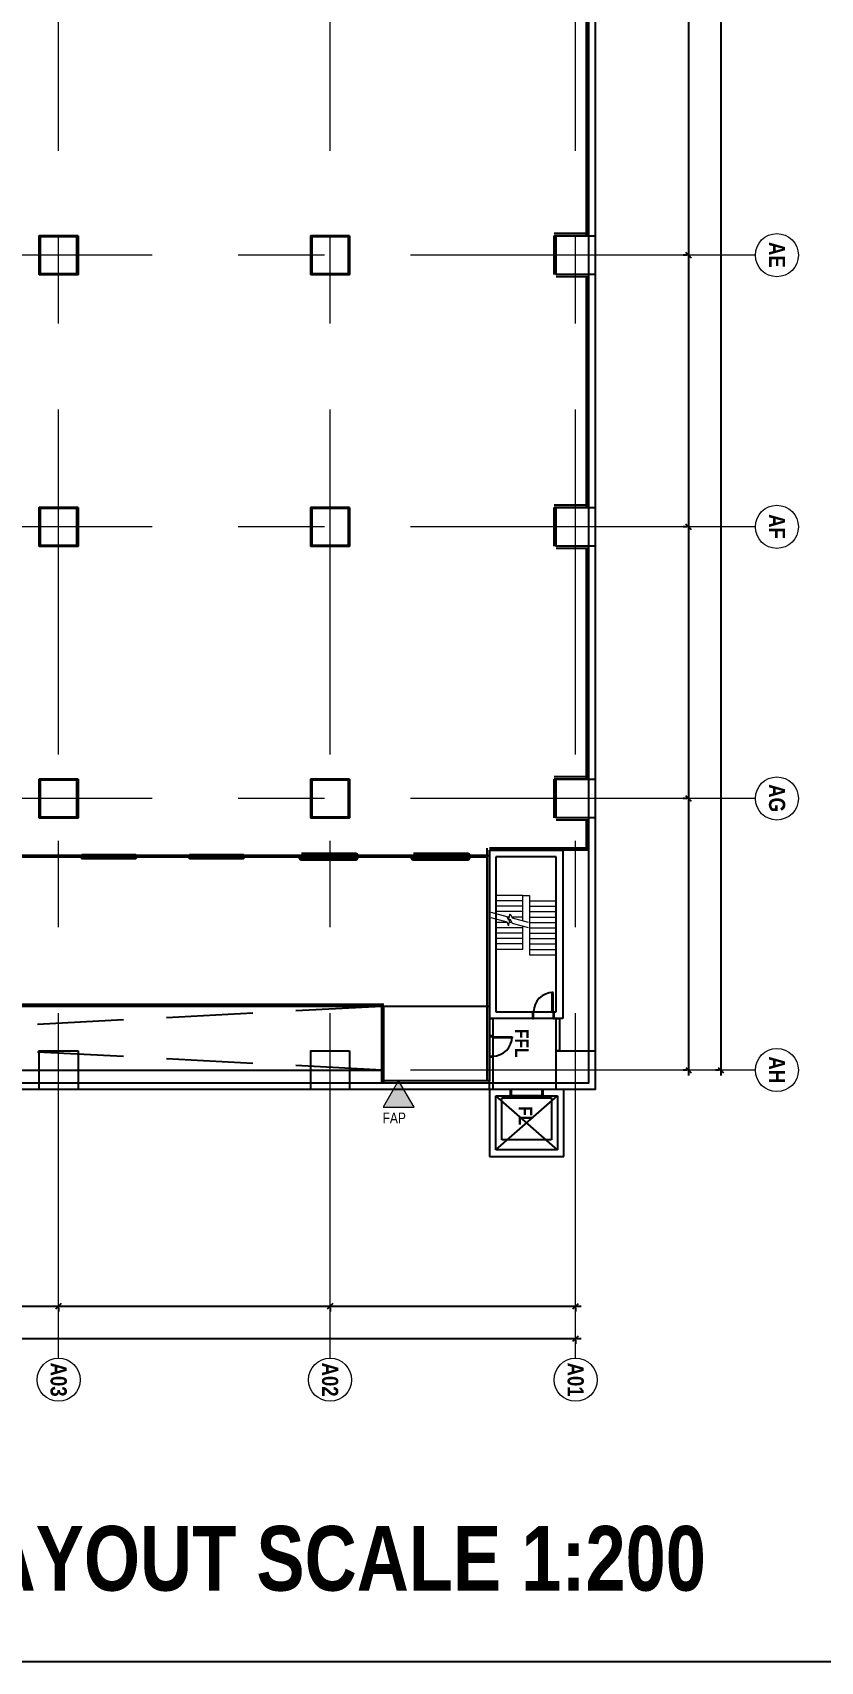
# Model space of a CAD drawing. Extents: x -15449 to 527173, y -170839 to 146543.
# Drawn here: x 287234 to 323807, y -160078 to -84525 of the extents above; entities that cross this region are included whole.
import ezdxf

# ---------------------------------------------------------------- set-up
doc = ezdxf.new("R2010")
doc.units = 0
doc.header["$LTSCALE"] = 8
for name, pattern in [('IDA - Grid Line', [3500, 2000, -500, 500, -500]), ('IDA - Hidden 2-1', [750, 500, -250]), ('Overhead', [992.1875, 595.3125, -396.875])]:
    doc.linetypes.add(name, pattern=pattern)
doc.layers.get('0').update_dxf_attribs({"color": 1, "linetype": 'CONTINUOUS'})
doc.layers.get('Defpoints').update_dxf_attribs({"linetype": 'CONTINUOUS'})
for name, color, linetype in [('0-T100非抗岩棉库板H10000', 1, 'CONTINUOUS'), ('0-T50单抗铝蜂巢库板H5000', 3, 'CONTINUOUS'), ('0-T50双抗铝蜂巢库板H5000', 2, 'CONTINUOUS'), ('000_CTCI_CSA', 7, 'CONTINUOUS'), ('1', 1, 'CONTINUOUS'), ('CTCI', 4, 'CONTINUOUS')]:
    doc.layers.add(name, color=color, linetype=linetype)
for name, color, linetype, lineweight in [('000-EQ LOAD MARKUP', 4, 'CONTINUOUS', 100), ('A-_--------_A', 7, 'CONTINUOUS', 9), ('A-_ANOTGRID_E', 7, 'CONTINUOUS', 9), ('A-_STRC----_E', 7, 'CONTINUOUS', 9), ('A-_WALL----_E', 7, 'CONTINUOUS', 9), ('A-ANOT----_D', 7, 'CONTINUOUS', 9)]:
    doc.layers.add(name, color=color, linetype=linetype, lineweight=lineweight)
doc.styles.add('Arial', font='arial.ttf', dxfattribs={"width": 0.8, "height": 0.25})
doc.styles.add('Arial Narrow_2', font='ARIALN.TTF', dxfattribs={"width": 0.8, "height": 0.22})
doc.styles.add('Arial Narrow_B', font='ARIALNB.TTF', dxfattribs={"height": 750})
doc.styles.add('Arial Narrow_B_1', font='ARIALNB.TTF', dxfattribs={"height": 625})
doc.styles.add('Site Area', font='arial.ttf', dxfattribs={"width": 0.8})
doc.dimstyles.new('IDA_-_Arial_-_2_5mm_-_Black_-_Diagonal', dxfattribs={"dimscale": 304.8, "dimtxt": 639.644359, "dimasz": 0.82021, "dimexe": 0.82021, "dimexo": 0.82021, "dimgap": 0, "dimtad": 1, "dimdec": 0, "dimzin": 0, "dimdsep": 46, "dimtxsty": 'Arial Narrow_2', "dimblk1": 'OBLIQUE', "dimblk2": 'OBLIQUE', "dimsah": 1, "dimcen": 0.09, "dimdle": 0.82021, "dimazin": 0, "dimtfac": 1, "dimtdec": 4, "dimtix": 1, "dimtmove": 0, "dimatfit": 3, "dimfxl": 1, "dimtvp": 1, "dimtolj": 1, "dimtzin": 0, "dimarcsym": 2})

# ---------------------------------------------------------------- blocks, each defined once
blk = doc.blocks.new('_Oblique')
at = {"color": 0, "linetype": 'ByBlock', "lineweight": -2}
blk.add_line((-0.5, -0.5), (0.5, 0.5), dxfattribs=at)
blk = doc.blocks.new('*D304')
at = {"layer": 'A-ANOT----_D', "color": 0, "lineweight": -2, "transparency": 16777216}
for p, q in [((319109, -57050), (318932, -57050)), ((319182, -56800), (319182, -132900)), ((319109, -132650), (318932, -132650))]:
    blk.add_line(p, q, dxfattribs=at)
at = {"layer": 'Defpoints', "color": 0, "transparency": 16777216}
for p in [(319359, -57050), (319182, -132650), (319359, -132650)]:
    blk.add_point(p, dxfattribs=at)
at = {"layer": 'A-ANOT----_D', "color": 0, "lineweight": -2, "transparency": 16777216, "xscale": 250, "yscale": 250, "zscale": 250}
for p, rotation in [((319182, -57050), 90), ((319182, -132650), 270)]:
    blk.add_blockref('_Oblique', p, dxfattribs=dict(at, rotation=rotation))
at = {"layer": 'A-ANOT----_D', "color": 0, "transparency": 16777216, "insert": (319182, -94850), "char_height": 0.22, "width": 2375.82, "attachment_point": 5, "rotation": 90, "style": 'Arial Narrow_2'}
blk.add_mtext('\\A1;75600', dxfattribs=at)
blk = doc.blocks.new('*D307')
at = {"layer": 'A-ANOT----_D', "color": 0, "lineweight": -2, "transparency": 16777216}
for p, q in [((317609, -82250), (317432, -82250)), ((317682, -82000), (317682, -95100)), ((317609, -94850), (317432, -94850))]:
    blk.add_line(p, q, dxfattribs=at)
at = {"layer": 'Defpoints', "color": 0, "transparency": 16777216}
for p in [(317859, -82250), (317682, -94850), (317859, -94850)]:
    blk.add_point(p, dxfattribs=at)
at = {"layer": 'A-ANOT----_D', "color": 0, "lineweight": -2, "transparency": 16777216, "xscale": 250, "yscale": 250, "zscale": 250}
for p, rotation in [((317682, -82250), 90), ((317682, -94850), 270)]:
    blk.add_blockref('_Oblique', p, dxfattribs=dict(at, rotation=rotation))
at = {"layer": 'A-ANOT----_D', "color": 0, "transparency": 16777216, "insert": (317682, -88550), "char_height": 0.22, "width": 2375.82, "attachment_point": 5, "rotation": 90, "style": 'Arial Narrow_2'}
blk.add_mtext('\\A1;12600', dxfattribs=at)
blk = doc.blocks.new('*D308')
at = {"layer": 'A-ANOT----_D', "color": 0, "lineweight": -2, "transparency": 16777216}
for p, q in [((317609, -94850), (317432, -94850)), ((317682, -94600), (317682, -107700)), ((317609, -107450), (317432, -107450))]:
    blk.add_line(p, q, dxfattribs=at)
at = {"layer": 'Defpoints', "color": 0, "transparency": 16777216}
for p in [(317859, -94850), (317682, -107450), (317859, -107450)]:
    blk.add_point(p, dxfattribs=at)
at = {"layer": 'A-ANOT----_D', "color": 0, "lineweight": -2, "transparency": 16777216, "xscale": 250, "yscale": 250, "zscale": 250}
for p, rotation in [((317682, -94850), 90), ((317682, -107450), 270)]:
    blk.add_blockref('_Oblique', p, dxfattribs=dict(at, rotation=rotation))
at = {"layer": 'A-ANOT----_D', "color": 0, "transparency": 16777216, "insert": (317682, -101150), "char_height": 0.22, "width": 2375.82, "attachment_point": 5, "rotation": 90, "style": 'Arial Narrow_2'}
blk.add_mtext('\\A1;12600', dxfattribs=at)
blk = doc.blocks.new('*D309')
at = {"layer": 'A-ANOT----_D', "color": 0, "lineweight": -2, "transparency": 16777216}
for p, q in [((317682, -107200), (317682, -120300)), ((317609, -107450), (317432, -107450)), ((317609, -120050), (317432, -120050))]:
    blk.add_line(p, q, dxfattribs=at)
at = {"layer": 'Defpoints', "color": 0, "transparency": 16777216}
for p in [(317859, -107450), (317682, -120050), (317859, -120050)]:
    blk.add_point(p, dxfattribs=at)
at = {"layer": 'A-ANOT----_D', "color": 0, "lineweight": -2, "transparency": 16777216, "xscale": 250, "yscale": 250, "zscale": 250}
for p, rotation in [((317682, -107450), 90), ((317682, -120050), 270)]:
    blk.add_blockref('_Oblique', p, dxfattribs=dict(at, rotation=rotation))
at = {"layer": 'A-ANOT----_D', "color": 0, "transparency": 16777216, "insert": (317682, -113750), "char_height": 0.22, "width": 2375.82, "attachment_point": 5, "rotation": 90, "style": 'Arial Narrow_2'}
blk.add_mtext('\\A1;12600', dxfattribs=at)
blk = doc.blocks.new('*D310')
at = {"layer": 'A-ANOT----_D', "color": 0, "lineweight": -2, "transparency": 16777216}
for p, q in [((317609, -120050), (317432, -120050)), ((317682, -119800), (317682, -132900)), ((317609, -132650), (317432, -132650))]:
    blk.add_line(p, q, dxfattribs=at)
at = {"layer": 'Defpoints', "color": 0, "transparency": 16777216}
for p in [(317859, -120050), (317682, -132650), (317859, -132650)]:
    blk.add_point(p, dxfattribs=at)
at = {"layer": 'A-ANOT----_D', "color": 0, "lineweight": -2, "transparency": 16777216, "xscale": 250, "yscale": 250, "zscale": 250}
for p, rotation in [((317682, -120050), 90), ((317682, -132650), 270)]:
    blk.add_blockref('_Oblique', p, dxfattribs=dict(at, rotation=rotation))
at = {"layer": 'A-ANOT----_D', "color": 0, "transparency": 16777216, "insert": (317682, -126350), "char_height": 0.22, "width": 2375.82, "attachment_point": 5, "rotation": 90, "style": 'Arial Narrow_2'}
blk.add_mtext('\\A1;12600', dxfattribs=at)
blk = doc.blocks.new('*D311')
at = {"layer": 'A-ANOT----_D', "color": 0, "lineweight": -2, "transparency": 16777216}
for p, q in [((237794, -145101), (312694, -145101)), ((238044, -145174), (238044, -145351)), ((312444, -145174), (312444, -145351))]:
    blk.add_line(p, q, dxfattribs=at)
at = {"layer": 'Defpoints', "color": 0, "transparency": 16777216}
for p in [(238044, -144924), (312444, -144924), (312444, -145101)]:
    blk.add_point(p, dxfattribs=at)
at = {"layer": 'A-ANOT----_D', "color": 0, "lineweight": -2, "transparency": 16777216, "xscale": 250, "yscale": 250, "zscale": 250, "rotation": 180}
blk.add_blockref('_Oblique', (238044, -145101), dxfattribs=at)
at = {"layer": 'A-ANOT----_D', "color": 0, "lineweight": -2, "transparency": 16777216, "xscale": 250, "yscale": 250, "zscale": 250}
blk.add_blockref('_Oblique', (312444, -145101), dxfattribs=at)
at = {"layer": 'A-ANOT----_D', "color": 0, "transparency": 16777216, "insert": (275244, -145100), "char_height": 0.22, "width": 2375.82, "attachment_point": 5, "style": 'Arial Narrow_2'}
blk.add_mtext('\\A1;74400', dxfattribs=at)
blk = doc.blocks.new('*D315')
at = {"layer": 'A-ANOT----_D', "color": 0, "lineweight": -2, "transparency": 16777216}
for p, q in [((275594, -143601), (288694, -143601)), ((275844, -143674), (275844, -143851)), ((288444, -143674), (288444, -143851))]:
    blk.add_line(p, q, dxfattribs=at)
at = {"layer": 'Defpoints', "color": 0, "transparency": 16777216}
for p in [(275844, -143424), (288444, -143424), (288444, -143601)]:
    blk.add_point(p, dxfattribs=at)
at = {"layer": 'A-ANOT----_D', "color": 0, "lineweight": -2, "transparency": 16777216, "xscale": 250, "yscale": 250, "zscale": 250, "rotation": 180}
blk.add_blockref('_Oblique', (275844, -143601), dxfattribs=at)
at = {"layer": 'A-ANOT----_D', "color": 0, "lineweight": -2, "transparency": 16777216, "xscale": 250, "yscale": 250, "zscale": 250}
blk.add_blockref('_Oblique', (288444, -143601), dxfattribs=at)
at = {"layer": 'A-ANOT----_D', "color": 0, "transparency": 16777216, "insert": (282144, -143600), "char_height": 0.22, "width": 2375.82, "attachment_point": 5, "style": 'Arial Narrow_2'}
blk.add_mtext('\\A1;12600', dxfattribs=at)
blk = doc.blocks.new('*D316')
at = {"layer": 'A-ANOT----_D', "color": 0, "lineweight": -2, "transparency": 16777216}
for p, q in [((288194, -143601), (301294, -143601)), ((288444, -143674), (288444, -143851)), ((301044, -143674), (301044, -143851))]:
    blk.add_line(p, q, dxfattribs=at)
at = {"layer": 'Defpoints', "color": 0, "transparency": 16777216}
for p in [(288444, -143424), (301044, -143424), (301044, -143601)]:
    blk.add_point(p, dxfattribs=at)
at = {"layer": 'A-ANOT----_D', "color": 0, "lineweight": -2, "transparency": 16777216, "xscale": 250, "yscale": 250, "zscale": 250, "rotation": 180}
blk.add_blockref('_Oblique', (288444, -143601), dxfattribs=at)
at = {"layer": 'A-ANOT----_D', "color": 0, "lineweight": -2, "transparency": 16777216, "xscale": 250, "yscale": 250, "zscale": 250}
blk.add_blockref('_Oblique', (301044, -143601), dxfattribs=at)
at = {"layer": 'A-ANOT----_D', "color": 0, "transparency": 16777216, "insert": (294744, -143600), "char_height": 0.22, "width": 2375.82, "attachment_point": 5, "style": 'Arial Narrow_2'}
blk.add_mtext('\\A1;12600', dxfattribs=at)
blk = doc.blocks.new('*D317')
at = {"layer": 'A-ANOT----_D', "color": 0, "lineweight": -2, "transparency": 16777216}
for p, q in [((300794, -143601), (312694, -143601)), ((301044, -143674), (301044, -143851)), ((312444, -143674), (312444, -143851))]:
    blk.add_line(p, q, dxfattribs=at)
at = {"layer": 'Defpoints', "color": 0, "transparency": 16777216}
for p in [(301044, -143424), (312444, -143424), (312444, -143601)]:
    blk.add_point(p, dxfattribs=at)
at = {"layer": 'A-ANOT----_D', "color": 0, "lineweight": -2, "transparency": 16777216, "xscale": 250, "yscale": 250, "zscale": 250, "rotation": 180}
blk.add_blockref('_Oblique', (301044, -143601), dxfattribs=at)
at = {"layer": 'A-ANOT----_D', "color": 0, "lineweight": -2, "transparency": 16777216, "xscale": 250, "yscale": 250, "zscale": 250}
blk.add_blockref('_Oblique', (312444, -143601), dxfattribs=at)
at = {"layer": 'A-ANOT----_D', "color": 0, "transparency": 16777216, "insert": (306744, -143600), "char_height": 0.22, "width": 2375.82, "attachment_point": 5, "style": 'Arial Narrow_2'}
blk.add_mtext('\\A1;11400', dxfattribs=at)
blk = doc.blocks.new('Grid - 4 mm Dia-V240-PH1 LEVEL 1 - WWTP')
at = {"layer": 'A-_ANOTGRID_E'}
blk.add_circle((0, 0), 4, dxfattribs=at)

msp = doc.modelspace()

# ---------------------------------------------------------------- hatches: boundary and pattern name
at = {"layer": 'A-_--------_A', "lineweight": 5}
msp.add_hatch(color=252, dxfattribs=at).paths.add_polyline_path([(303502.1819, -134374.8189), (304945.5575, -134374.8189), (304223.8697, -133124.8189)])

# ---------------------------------------------------------------- linework, layer by layer
at = {"color": 252}
for p, q in [((308443.8698, -130249.8189), (308443.8698, -122449.8189)), ((308443.8698, -122449.8189), (311843.8697, -122449.8189)), ((311543.8697, -122749.8189), (308743.8698, -122749.8189)), ((308743.8698, -122749.8189), (308743.8698, -129949.8189)), ((311543.8697, -129949.8189), (311543.8697, -122749.8189)), ((311843.8697, -122449.8189), (311843.8697, -130249.8189)), ((311343.8697, -129049.8189), (311343.8697, -129949.8189)), ((311393.8697, -129049.8189), (311343.8697, -129049.8189)), ((311393.8697, -129949.8189), (311393.8697, -129049.8189)), ((308743.8698, -129949.8189), (311543.8697, -129949.8189)), ((310443.8697, -129949.8189), (310443.8697, -130249.8189)), ((310493.8697, -129949.8189), (310443.8697, -129949.8189)), ((310493.8697, -130249.8189), (310493.8697, -129949.8189)), ((311343.8697, -129199.8189), (311393.8697, -129199.8189)), ((311343.8697, -129224.8189), (311393.8697, -129224.8189)), ((311343.8697, -129324.8189), (311393.8697, -129324.8189)), ((311343.8697, -129349.8189), (311393.8697, -129349.8189)), ((311343.8697, -129949.8189), (311393.8697, -129949.8189)), ((311368.8697, -129224.8189), (311368.8697, -129324.8189)), ((311393.8697, -129949.8189), (311393.8697, -130249.8189)), ((311443.8697, -129949.8189), (311393.8697, -129949.8189)), ((311443.8697, -130249.8189), (311443.8697, -129949.8189)), ((311843.8697, -130249.8189), (308443.8698, -130249.8189)), ((308443.8698, -133549.8189), (308443.8698, -130249.8189)), ((308443.8698, -130249.8189), (308593.8698, -130249.8189)), ((308593.8698, -130249.8189), (308593.8698, -133549.8189)), ((310443.8697, -130249.8189), (310493.8697, -130249.8189)), ((311393.8697, -130249.8189), (311443.8697, -130249.8189)), ((311543.8697, -131749.8189), (311543.8697, -130249.8189)), ((311543.8697, -130249.8189), (311693.8697, -130249.8189)), ((311693.8697, -130249.8189), (311693.8697, -131749.8189)), ((308443.8698, -131099.8189), (308443.8698, -131049.8189)), ((308443.8698, -131049.8189), (308593.8698, -131049.8189)), ((308593.8698, -131099.8189), (308443.8698, -131099.8189)), ((308593.8698, -131049.8189), (308593.8698, -131099.8189)), ((308593.8698, -131099.8189), (309493.8698, -131099.8189)), ((308593.8698, -131149.8189), (308593.8698, -131099.8189)), ((309493.8698, -131149.8189), (308593.8698, -131149.8189)), ((309193.8698, -131149.8189), (309193.8698, -131099.8189)), ((309218.8698, -131149.8189), (309218.8698, -131099.8189)), ((309318.8698, -131124.8189), (309218.8698, -131124.8189)), ((309318.8698, -131149.8189), (309318.8698, -131099.8189)), ((309343.8698, -131149.8189), (309343.8698, -131099.8189)), ((309493.8698, -131099.8189), (309493.8698, -131149.8189)), ((308443.8698, -132049.8189), (308443.8698, -131999.8189)), ((308443.8698, -131999.8189), (308593.8698, -131999.8189)), ((308593.8698, -132049.8189), (308443.8698, -132049.8189)), ((308593.8698, -131999.8189), (308593.8698, -132049.8189)), ((311693.8697, -131749.8189), (311543.8697, -131749.8189)), ((311893.8698, -133549.8189), (308443.8698, -133549.8189)), ((308443.8698, -133549.8189), (308443.8698, -136649.8189)), ((308593.8698, -133549.8189), (308443.8698, -133549.8189)), ((309468.8698, -133549.8189), (309403.8698, -133549.8189)), ((309403.8698, -133549.8189), (309403.8698, -133849.8189)), ((309468.8698, -133849.8189), (309468.8698, -133549.8189)), ((310933.8698, -133549.8189), (310868.8698, -133549.8189)), ((310868.8698, -133549.8189), (310868.8698, -133849.8189)), ((310933.8698, -133849.8189), (310933.8698, -133549.8189)), ((311893.8698, -136649.8189), (311893.8698, -133549.8189)), ((308743.8698, -133849.8189), (311593.8698, -133849.8189)), ((308743.8698, -136349.8189), (308743.8698, -133849.8189)), ((308743.8698, -136349.8189), (311593.8698, -133849.8189)), ((311593.8698, -136349.8189), (308743.8698, -133849.8189)), ((309018.8698, -133929.8189), (311318.8698, -133929.8189)), ((309018.8698, -135879.8189), (309018.8698, -133929.8189)), ((309128.8698, -133879.8189), (310168.8698, -133879.8189)), ((309128.8698, -133914.8189), (309128.8698, -133879.8189)), ((310168.8698, -133914.8189), (309128.8698, -133914.8189)), ((310168.8698, -133849.8189), (309373.8698, -133849.8189)), ((309373.8698, -133849.8189), (309373.8698, -133859.8189)), ((309373.8698, -133859.8189), (310168.8698, -133859.8189)), ((309403.8698, -133849.8189), (309468.8698, -133849.8189)), ((310168.8698, -133859.8189), (310168.8698, -133849.8189)), ((310963.8698, -133849.8189), (310168.8698, -133849.8189)), ((310168.8698, -133849.8189), (310168.8698, -133859.8189)), ((310168.8698, -133859.8189), (310963.8698, -133859.8189)), ((310168.8698, -133879.8189), (310168.8698, -133914.8189)), ((311208.8698, -133879.8189), (310168.8698, -133879.8189)), ((310168.8698, -133879.8189), (310168.8698, -133914.8189)), ((310168.8698, -133914.8189), (311208.8698, -133914.8189)), ((310868.8698, -133849.8189), (310933.8698, -133849.8189)), ((310963.8698, -133859.8189), (310963.8698, -133849.8189)), ((311208.8698, -133914.8189), (311208.8698, -133879.8189)), ((311318.8698, -133929.8189), (311318.8698, -135879.8189)), ((311593.8698, -133849.8189), (311593.8698, -136349.8189)), ((311318.8698, -135879.8189), (309018.8698, -135879.8189)), ((308443.8698, -136649.8189), (311893.8698, -136649.8189)), ((311593.8698, -136349.8189), (308743.8698, -136349.8189))]:
    msp.add_line(p, q, dxfattribs=at)
for points in [[(289343.8697, -93949.8189), (289343.8697, -95749.8189), (287543.8697, -95749.8189), (287543.8697, -93949.8189)], [(301943.8697, -93949.8189), (301943.8697, -95749.8189), (300143.8697, -95749.8189), (300143.8697, -93949.8189)], [(313343.8697, -93949.8189), (313343.8697, -95749.8189), (311543.8697, -95749.8189), (311543.8697, -93949.8189)], [(289343.8697, -106549.8189), (289343.8697, -108349.8189), (287543.8697, -108349.8189), (287543.8697, -106549.8189)], [(301943.8697, -106549.8189), (301943.8697, -108349.8189), (300143.8697, -108349.8189), (300143.8697, -106549.8189)], [(313343.8697, -106549.8189), (313343.8697, -108349.8189), (311543.8697, -108349.8189), (311543.8697, -106549.8189)], [(289343.8697, -119149.8189), (289343.8697, -120949.8189), (287543.8697, -120949.8189), (287543.8697, -119149.8189)], [(301943.8697, -119149.8189), (301943.8697, -120949.8189), (300143.8697, -120949.8189), (300143.8697, -119149.8189)], [(313343.8697, -119149.8189), (313343.8697, -120949.8189), (311543.8697, -120949.8189), (311543.8697, -119149.8189)], [(289343.8697, -131749.8189), (289343.8697, -133549.8189), (287543.8697, -133549.8189), (287543.8697, -131749.8189)], [(301943.8697, -131749.8189), (301943.8697, -133549.8189), (300143.8697, -133549.8189), (300143.8697, -131749.8189)], [(313343.8697, -131749.8189), (313343.8697, -133549.8189), (311543.8697, -133549.8189), (311543.8697, -131749.8189)]]:
    msp.add_lwpolyline(points, close=True, dxfattribs=at)
for centre, start, end in [((311393.8697, -129949.8189), 90, 180), ((311393.8697, -129949.8189), 90, 180), ((308593.8698, -131099.8189), 270, 0), ((308593.8698, -131099.8189), 270, 0)]:
    msp.add_arc(centre, 900, start, end, dxfattribs=at)
at = {"layer": '0-T100非抗岩棉库板H10000', "lineweight": -3}
for p, q in [((312943.8697, -93949.8189), (312943.8697, -83249.8189)), ((313043.8697, -93949.8189), (313043.8697, -83249.8189)), ((312943.8697, -93849.8189), (311443.8697, -93849.8189)), ((312943.8697, -93949.8189), (311443.8697, -93949.8189)), ((311443.8697, -95749.8189), (311443.8697, -93949.8189)), ((311543.8697, -95749.8189), (311543.8697, -93949.8189)), ((313043.8697, -95749.8189), (311543.8697, -95749.8189)), ((313043.8697, -95849.8189), (311543.8697, -95849.8189)), ((312943.8697, -106549.8189), (312943.8697, -95849.8189)), ((313043.8697, -106549.8189), (313043.8697, -95849.8189)), ((312943.8697, -106449.8189), (311443.8697, -106449.8189)), ((312943.8697, -106549.8189), (311443.8697, -106549.8189)), ((311443.8697, -108349.8189), (311443.8697, -106549.8189)), ((311543.8697, -108349.8189), (311543.8697, -106549.8189)), ((313043.8697, -108349.8189), (311543.8697, -108349.8189)), ((313043.8697, -108449.8189), (311543.8697, -108449.8189)), ((312943.8697, -119149.8189), (312943.8697, -108449.8189)), ((313043.8697, -119149.8189), (313043.8697, -108449.8189)), ((312943.8697, -119049.8189), (311443.8697, -119049.8189)), ((312943.8697, -119149.8189), (311443.8697, -119149.8189)), ((311443.8697, -120949.8189), (311443.8697, -119149.8189)), ((311543.8697, -120949.8189), (311543.8697, -119149.8189)), ((313043.8697, -120949.8189), (311543.8697, -120949.8189)), ((313043.8697, -121049.8189), (311543.8697, -121049.8189)), ((312943.8697, -122437), (312943.8697, -121049.8189)), ((313043.8697, -122437), (313043.8697, -121049.8189)), ((313043.8697, -122349.8189), (308443.8698, -122349.8189)), ((313043.8697, -122449.8189), (308443.8698, -122449.8189)), ((303543.8698, -129599.8189), (249643.8697, -129599.8189)), ((303543.8698, -129699.8189), (249643.8697, -129699.8189)), ((303443.8698, -133249.8189), (303443.8698, -129699.8189)), ((303543.8698, -133249.8189), (303543.8698, -129699.8189)), ((308443.8698, -133149.8189), (303543.8698, -133149.8189)), ((308443.8698, -133249.8189), (303543.8698, -133249.8189))]:
    msp.add_line(p, q, dxfattribs=at)
at = {"layer": '0-T100非抗岩棉库板H10000'}
msp.add_line((308343.8698, -133149.8189), (308341.9893, -122351.0255), dxfattribs=at)
at = {"layer": '0-T50单抗铝蜂巢库板H5000'}
for p, q in [((289343.8697, -93949.8189), (287543.8697, -93949.8189)), ((287543.8697, -93949.8189), (287543.8697, -95749.8189)), ((289293.8697, -93999.8189), (287593.8697, -93999.8189)), ((287593.8697, -93999.8189), (287593.8697, -95699.8189)), ((289293.8697, -95699.8189), (289293.8697, -93999.8189)), ((289343.8697, -95749.8189), (289343.8697, -93949.8189)), ((301943.8697, -93949.8189), (300143.8697, -93949.8189)), ((300143.8697, -93949.8189), (300143.8697, -95749.8189)), ((301893.8697, -93999.8189), (300193.8697, -93999.8189)), ((300193.8697, -93999.8189), (300193.8697, -95699.8189)), ((301893.8697, -95699.8189), (301893.8697, -93999.8189)), ((301943.8697, -95749.8189), (301943.8697, -93949.8189)), ((287543.8697, -95749.8189), (289343.8697, -95749.8189)), ((287593.8697, -95699.8189), (289293.8697, -95699.8189)), ((300143.8697, -95749.8189), (301943.8697, -95749.8189)), ((300193.8697, -95699.8189), (301893.8697, -95699.8189)), ((289343.8697, -106549.8189), (287543.8697, -106549.8189)), ((287543.8697, -106549.8189), (287543.8697, -108349.8189)), ((289293.8697, -106599.8189), (287593.8697, -106599.8189)), ((287593.8697, -106599.8189), (287593.8697, -108299.8189)), ((289293.8697, -108299.8189), (289293.8697, -106599.8189)), ((289343.8697, -108349.8189), (289343.8697, -106549.8189)), ((301943.8697, -106549.8189), (300143.8697, -106549.8189)), ((300143.8697, -106549.8189), (300143.8697, -108349.8189)), ((301893.8697, -106599.8189), (300193.8697, -106599.8189)), ((300193.8697, -106599.8189), (300193.8697, -108299.8189)), ((301893.8697, -108299.8189), (301893.8697, -106599.8189)), ((301943.8697, -108349.8189), (301943.8697, -106549.8189)), ((287543.8697, -108349.8189), (289343.8697, -108349.8189)), ((287593.8697, -108299.8189), (289293.8697, -108299.8189)), ((300143.8697, -108349.8189), (301943.8697, -108349.8189)), ((300193.8697, -108299.8189), (301893.8697, -108299.8189)), ((289343.8697, -119149.8189), (287543.8697, -119149.8189)), ((287543.8697, -119149.8189), (287543.8697, -120949.8189)), ((289293.8697, -119199.8189), (287593.8697, -119199.8189)), ((287593.8697, -119199.8189), (287593.8697, -120899.8189)), ((289293.8697, -120899.8189), (289293.8697, -119199.8189)), ((289343.8697, -120949.8189), (289343.8697, -119149.8189)), ((301943.8697, -119149.8189), (300143.8697, -119149.8189)), ((300143.8697, -119149.8189), (300143.8697, -120949.8189)), ((301893.8697, -119199.8189), (300193.8697, -119199.8189)), ((300193.8697, -119199.8189), (300193.8697, -120899.8189)), ((301893.8697, -120899.8189), (301893.8697, -119199.8189)), ((301943.8697, -120949.8189), (301943.8697, -119149.8189)), ((287543.8697, -120949.8189), (289343.8697, -120949.8189)), ((287593.8697, -120899.8189), (289293.8697, -120899.8189)), ((300143.8697, -120949.8189), (301943.8697, -120949.8189)), ((300193.8697, -120899.8189), (301893.8697, -120899.8189)), ((308743.8698, -122749.8189), (308747.9108, -122749.8189))]:
    msp.add_line(p, q, dxfattribs=at)
at = {"layer": '0-T50双抗铝蜂巢库板H5000', "lineweight": -3}
for p, q in [((249743.8697, -122699.8189), (308342.0798, -122699.8189)), ((249743.8697, -122749.8189), (308342.0928, -122749.8189))]:
    msp.add_line(p, q, dxfattribs=at)
at = {"layer": '000-EQ LOAD MARKUP', "color": 6, "lineweight": 50}
for points in [[(289525.3568, -122699.8369), (292025.3568, -122699.8369), (292025.3568, -122799.8369), (289525.3568, -122799.8369)], [(294525.3646, -122699.8189), (297025.3646, -122699.8189), (297025.3646, -122799.8189), (294525.3646, -122799.8189)]]:
    msp.add_lwpolyline(points, close=True, dxfattribs=at)
at = {"layer": '000-EQ LOAD MARKUP', "color": 6, "lineweight": 100}
msp.add_lwpolyline([(299718.969, -122699.8415), (302218.969, -122699.8415), (302218.969, -122799.8415), (299718.969, -122799.8415)], close=True, dxfattribs=at)
at = {"layer": '000-EQ LOAD MARKUP', "color": 6, "lineweight": 140}
msp.add_lwpolyline([(304918.9729, -122699.8438), (307418.9729, -122699.8438), (307418.9729, -122799.8438), (304918.9729, -122799.8438)], close=True, dxfattribs=at)
at = {"layer": '000_CTCI_CSA', "color": 252}
for points in [[(313343.8697, -56149.8189), (313343.8697, -133549.8189), (237143.8697, -133549.8189), (237143.8697, -56149.8189)], [(313043.8697, -56449.8189), (313043.8697, -133249.8189), (237443.8697, -133249.8189), (237443.8697, -56449.8189)]]:
    msp.add_lwpolyline(points, close=True, dxfattribs=at)
at = {"layer": '1'}
msp.add_line((308443.8698, -122449.8162), (308443.8698, -133149.8189), dxfattribs=at)
msp.add_lwpolyline([(368682, -22338), (171314.1998, -22338), (171314.1998, -160078), (368682, -160078)], close=True, dxfattribs=at)
at = {"layer": 'A-_--------_A', "color": 252}
for p, q in [((304223.8697, -133124.8189), (303502.1819, -134374.8189)), ((304223.8697, -133124.8189), (303502.1819, -134374.8189)), ((304945.5575, -134374.8189), (304223.8697, -133124.8189)), ((304945.5575, -134374.8189), (304223.8697, -133124.8189)), ((303502.1819, -134374.8189), (304945.5575, -134374.8189)), ((303502.1819, -134374.8189), (304945.5575, -134374.8189))]:
    msp.add_line(p, q, dxfattribs=at)
at = {"layer": 'A-_ANOTGRID_E', "color": 8, "linetype": 'IDA - Grid Line', "true_color": 0x808080}
for p, q in [((288443.8697, -146013.8599), (288443.8697, -47004.7177)), ((301043.8697, -146013.8599), (301043.8697, -47004.7177)), ((312443.8697, -146013.8599), (312443.8697, -47004.7177)), ((320784.4764, -94849.8189), (233274.5842, -94849.8189)), ((320784.4764, -107449.8189), (233274.5842, -107449.8189)), ((320784.4764, -120049.8189), (233274.5842, -120049.8189)), ((320784.4764, -132649.8189), (233274.5842, -132649.8189))]:
    msp.add_line(p, q, dxfattribs=at)
at = {"layer": 'A-_STRC----_E', "color": 252, "linetype": 'Overhead'}
for p, q in [((309993.8698, -124549.8189), (308743.8698, -124549.8189)), ((308743.8698, -125382.3506), (308743.8698, -124549.8189)), ((309993.8698, -124549.8189), (310293.8697, -124549.8189)), ((309993.8698, -125717.2871), (309993.8698, -124549.8189)), ((310293.8697, -124549.8189), (310293.8697, -124799.8189)), ((308502.3883, -125317.6459), (309248.129, -125517.4665)), ((309993.8698, -124799.8189), (308743.8698, -124799.8189)), ((309993.8698, -125049.8189), (308743.8698, -125049.8189)), ((309993.8698, -125299.8189), (308743.8698, -125299.8189)), ((309328.4293, -125700.7448), (309409.3102, -125398.893)), ((309409.3102, -125398.893), (309489.6105, -125582.1712)), ((310293.8697, -124799.8189), (311543.8697, -124799.8189)), ((310293.8697, -124799.8189), (310293.8697, -127299.8189)), ((310293.8697, -125049.8189), (311543.8697, -125049.8189)), ((310293.8697, -125299.8189), (311543.8697, -125299.8189)), ((311543.8697, -124799.8189), (311543.8697, -127299.8189)), ((309248.129, -125517.4665), (309328.4293, -125700.7448)), ((309368.8698, -125549.8189), (309262.3037, -125549.8189)), ((309993.8698, -125549.8189), (309475.4359, -125549.8189)), ((309489.6105, -125582.1712), (310235.3512, -125781.9919)), ((310293.8697, -125549.8189), (311543.8697, -125549.8189)), ((310293.8697, -125799.8189), (311543.8697, -125799.8189)), ((310293.8697, -126049.8189), (311543.8697, -126049.8189)), ((310293.8697, -126299.8189), (311543.8697, -126299.8189)), ((310293.8697, -126549.8189), (311543.8697, -126549.8189)), ((310293.8697, -126799.8189), (311543.8697, -126799.8189)), ((310293.8697, -127049.8189), (311543.8697, -127049.8189)), ((310293.8697, -127299.8189), (311543.8697, -127299.8189))]:
    msp.add_line(p, q, dxfattribs=at)
at = {"layer": 'A-_STRC----_E', "color": 252}
for p, q in [((308502.3883, -125567.6459), (309248.129, -125767.4665)), ((309262.3037, -125799.8189), (308743.8698, -125799.8189)), ((309993.8698, -126049.8189), (308743.8698, -126049.8189)), ((309248.129, -125767.4665), (309328.4293, -125950.7448)), ((309328.4293, -125950.7448), (309409.3102, -125648.893)), ((309475.4359, -125799.8189), (309368.8698, -125799.8189)), ((309409.3102, -125648.893), (309489.6105, -125832.1712)), ((309489.6105, -125832.1712), (310235.3512, -126031.9919)), ((309993.8698, -126049.8189), (309993.8698, -125967.2871)), ((309993.8698, -126299.8189), (309993.8698, -126049.8189)), ((309993.8698, -126299.8189), (308743.8698, -126299.8189)), ((309993.8698, -126549.8189), (308743.8698, -126549.8189)), ((309993.8698, -126799.8189), (308743.8698, -126799.8189)), ((309993.8698, -126549.8189), (309993.8698, -126299.8189)), ((309993.8698, -126799.8189), (309993.8698, -126549.8189)), ((309993.8698, -127049.8189), (309993.8698, -126799.8189)), ((309993.8698, -127049.8189), (308743.8698, -127049.8189))]:
    msp.add_line(p, q, dxfattribs=at)
at = {"layer": 'A-_WALL----_E', "color": 252}
msp.add_line((308743.8698, -129949.8189), (310493.8697, -129949.8189), dxfattribs=at)
at = {"layer": 'CTCI', "color": 252}
for p, q in [((249743.8697, -122699.8189), (308443.8698, -122699.8189)), ((308443.8698, -122699.8189), (308443.8698, -129699.8189)), ((303443.8698, -129699.8189), (246820.6922, -129699.8189)), ((308443.8698, -129699.8189), (249743.8697, -129699.8189)), ((303443.8698, -132649.8189), (303443.8698, -129699.8189)), ((246820.6922, -132649.8189), (303443.8698, -132649.8189))]:
    msp.add_line(p, q, dxfattribs=at)
at = {"layer": 'CTCI', "color": 2, "lineweight": 35}
msp.add_line((249743.8697, -122699.8192), (308342.0798, -122699.8453), dxfattribs=at)
at = {"layer": 'CTCI', "color": 252, "linetype": 'IDA - Hidden 2-1'}
for p, q in [((303443.8698, -129699.8189), (246820.6922, -132649.8189)), ((303443.8698, -132649.8189), (246820.6922, -129699.8189))]:
    msp.add_line(p, q, dxfattribs=at)

# ---------------------------------------------------------------- block references
at = {"layer": 'A-_ANOTGRID_E', "lineweight": 5, "xscale": 249.9999999999999, "yscale": 249.9999999999999, "zscale": 249.9999999999999, "rotation": 89.99999999999999}
for p in [(321784.4764, -94849.8189), (321784.4764, -107449.8189), (321784.4764, -120049.8189), (321784.4764, -132649.8189)]:
    msp.add_blockref('Grid - 4 mm Dia-V240-PH1 LEVEL 1 - WWTP', p, dxfattribs=at)
at = {"layer": 'A-_ANOTGRID_E', "lineweight": 5, "xscale": 250.0000000000007, "yscale": 250.0000000000007, "zscale": 250.0000000000007}
for p in [(288443.8697, -147013.8599), (301043.8697, -147013.8599), (312443.8697, -147013.8599)]:
    msp.add_blockref('Grid - 4 mm Dia-V240-PH1 LEVEL 1 - WWTP', p, dxfattribs=at)

# ---------------------------------------------------------------- texts
at = {"color": 252, "style": 'Arial Narrow_B_1'}
for s, p in [('FFL', (309634.5592, -130747.1715)), ('FL', (309805.7322, -134331.5836))]:
    msp.add_text(s, height=625, rotation=270, dxfattribs=at).set_placement(p)
at = {"color": 8, "true_color": 0x808080, "insert": (245468, -153795.6344, 0), "char_height": 3000, "attachment_point": 1, "style": 'Site Area'}
msp.add_mtext_dynamic_manual_height_columns('{\\fArial|b1|i0|c0|p34;F10E1  L30 PARTITION LAYOUT SCALE 1:200 }', width=133992.306279, gutter_width=24254.764, heights=[0], dxfattribs=at)
at = {"layer": 'A-_--------_A', "color": 252, "style": 'Arial', "width": 0.8}
msp.add_text('FAP', height=500, dxfattribs=at).set_placement((303479.1008, -135120.2598))
at = {"layer": 'A-_ANOTGRID_E', "char_height": 750, "attachment_point": 1, "rotation": 270, "style": 'Arial Narrow_B'}
for s, insert, width in [('AE', (322168.7376, -94237.624), 1463.079687), ('AF', (322168.7376, -106862.624), 1402.953125), ('AG', (322168.7376, -119388.874), 1583.332812), ('AH', (322168.7376, -132013.874), 1523.20625), ('A03', (288821.377, -146217.8087), 1924.05), ('A02', (301421.377, -146217.8087), 1924.05), ('A01', (312821.377, -146217.8087), 1924.05)]:
    msp.add_mtext(s, dxfattribs=dict(at, insert=insert, width=width))

# ---------------------------------------------------------------- dimensions: what is measured, and where the dimension line sits
at = {"layer": 'A-ANOT----_D'}
for base, p1, p2, override, picture, middle in [((319182.3886, -132649.8189), (319359.1653, -57049.8189), (319359.1653, -132649.8189), {"dimpost": '<>', "dimfxl": 75600}, '*D304', (319182.2763, -94849.8189)), ((317682.3886, -94849.8189), (317859.1653, -82249.8189), (317859.1653, -94849.8189), {"dimpost": '<>', "dimfxl": 12600}, '*D307', (317682.2763, -88549.8189)), ((317682.3886, -107449.8189), (317859.1653, -94849.8189), (317859.1653, -107449.8189), {"dimpost": '<>', "dimfxl": 12600}, '*D308', (317682.2763, -101149.8189)), ((317682.3886, -120049.8189), (317859.1653, -107449.8189), (317859.1653, -120049.8189), {"dimpost": '<>', "dimfxl": 12600}, '*D309', (317682.2763, -113749.8189)), ((317682.3886, -132649.8189), (317859.1653, -120049.8189), (317859.1653, -132649.8189), {"dimpost": '<>', "dimfxl": 12600}, '*D310', (317682.2763, -126349.8189))]:
    dim = msp.add_linear_dim(base=base, p1=p1, p2=p2, angle=270, dimstyle='IDA_-_Arial_-_2_5mm_-_Black_-_Diagonal', override=override, dxfattribs=at)
    dim.commit()
    dim.dimension.update_dxf_attribs({"geometry": picture, "text_midpoint": middle})
for base, p1, p2, override, picture, middle in [((288443.8697, -143600.6074), (275843.8697, -143423.8307), (288443.8697, -143423.8307), {"dimpost": '<>', "dimfxl": 12600}, '*D315', (282143.8697, -143600.4951)), ((301043.8697, -143600.6074), (288443.8697, -143423.8307), (301043.8697, -143423.8307), {"dimpost": '<>', "dimfxl": 12600}, '*D316', (294743.8697, -143600.4951)), ((312443.8697, -143600.6074), (301043.8697, -143423.8307), (312443.8697, -143423.8307), {"dimpost": '<>', "dimfxl": 11600}, '*D317', (306743.8697, -143600.4951)), ((312443.8697, -145100.6074), (238043.8697, -144923.8307), (312443.8697, -144923.8307), {"dimpost": '<>', "dimfxl": 74600}, '*D311', (275243.8697, -145100.4951))]:
    dim = msp.add_linear_dim(base=base, p1=p1, p2=p2, dimstyle='IDA_-_Arial_-_2_5mm_-_Black_-_Diagonal', override=override, dxfattribs=at)
    dim.commit()
    dim.dimension.update_dxf_attribs({"geometry": picture, "text_midpoint": middle})

doc.saveas('drawing.dxf')
